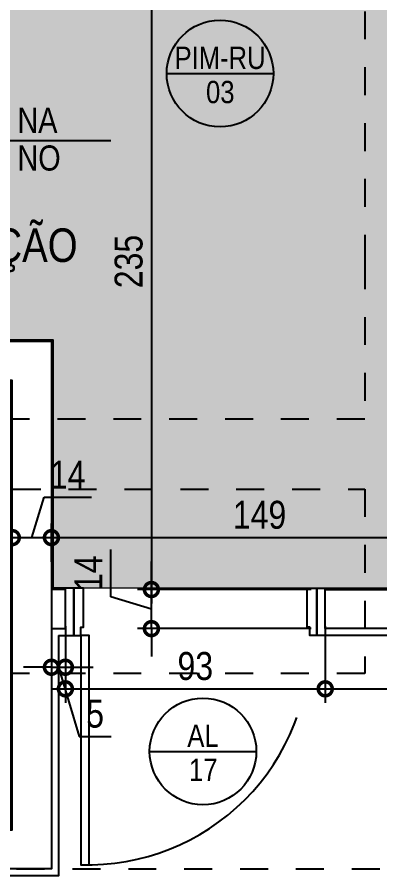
# Model space of a CAD drawing. Header units: metres. Extents: x -41 to 570, y -54 to 184.
# Drawn here: x 7.046 to 8.344, y -9.455 to -6.381 of the extents above; entities that cross this region are included whole.
import ezdxf
from ezdxf.enums import TextEntityAlignment as Align

# ---------------------------------------------------------------- set-up
doc = ezdxf.new("R2010")
doc.units = ezdxf.units.M
doc.linetypes.add('DASHEDX2', pattern=[1.5, 1, -0.5])
doc.linetypes.add('PUC$0$DASHEDX2', pattern=[1.5, 1, -0.5])
for name, color, linetype in [('1', 232, 'DASHEDX2'), ('ARQ-DIM', 2, 'Continuous'), ('ARQ-SIM', 1, 'Continuous'), ('ARQ-TXT', 2, 'Continuous'), ('PUC$0$ARQ-ALV ACAB', 4, 'Continuous'), ('PUC$0$ARQ-ALV OSSO', 5, 'Continuous'), ('PUC$0$ARQ-CAX @ 1', 1, 'Continuous'), ('PUC$0$ARQ-PRJ', 7, 'PUC$0$DASHEDX2')]:
    doc.layers.add(name, color=color, linetype=linetype)
doc.layers.add('PUC$0$ARQ-FORRO', color=9, linetype='Continuous', lineweight=5)
doc.styles.add('Adesa', font='ARIALN.TTF')
doc.dimstyles.new('ADESA 1-0050', dxfattribs={"dimtxt": 0.1, "dimasz": 0.1, "dimexe": 0.05, "dimexo": 0.05, "dimgap": 0.03, "dimtad": 1, "dimdec": 1, "dimlfac": 100, "dimzin": 12, "dimtxsty": 'Adesa', "dimblk": 'DOTSMALL', "dimcen": 1, "dimdle": 0.05, "dimclrd": 1, "dimclre": 1, "dimclrt": 256, "dimazin": 3, "dimtm": 1e-09, "dimtfac": 1, "dimtdec": 1, "dimtmove": 1, "dimatfit": 0, "dimldrblk": 'DOTSMALL', "dimfxl": 0.8, "dimtvp": 2, "dimtolj": 1, "dimtzin": 0, "dimarcsym": 0})

# ---------------------------------------------------------------- blocks, each defined once
blk = doc.blocks.new('*U3384')
for points in [[(0, 0), (-2.542195586002317e-12, 0.8203522160979798), (-0.03000000000274228, 0.8203522160979798), (-0.03000000000020009, 0)], [(0.02499999999940883, -2.273736754432321e-13), (3.410605131648481e-13, 0), (3.410605131648481e-13, -0.03000000000020009), (-0.009999999999877218, -0.03000000000020009), (-0.01000000000124146, -0.1700000000030215), (0.02499999999940883, -0.1700000000032489), (0.02499999999940883, -2.273736754432321e-13)], [(-0.8449999999995225, -2.82644069439553e-12), (-0.82, -2.54222360009149e-12), (-0.82, -0.03000000000274231), (-0.8099999999997817, -0.03000000000274231), (-0.8100000000001227, -0.1699999993341008), (-0.8450000000012278, -0.1699999993343566), (-0.8449999999995225, -2.769597275534722e-12)]]:
    blk.add_lwpolyline(points, close=True)
at = {"layer": 'PUC$0$ARQ-PRJ'}
blk.add_arc((-0.02365384615416333, 0.02419306505179709), 0.7967135627953084, 88.29867998154015, 181.7401155240541, dxfattribs=at)
blk = doc.blocks.new('PUC$0$forro area comum')
at = {"layer": 'PUC$0$ARQ-FORRO'}
h = blk.add_hatch(color=256, dxfattribs=at)
h.dxf.hatch_style = 1
h.paths.add_polyline_path([(-8.657535110478975, 6.086214867305719), (-8.653364854604582, 8.424875291478408), (-7.173419599405904, 8.424876179560615), (-7.173404592491607, 7.536210234706075), (-5.015035370437771, 7.536210234706116), (-5.019204486904091, 6.08621486730572)])
at = {"layer": 'PUC$0$ARQ-FORRO', "elevation": -4.318356323483619e-06}
blk.add_lwpolyline([(-8.657535110478975, 6.086214867305719), (-8.653364854604582, 8.424875291478408), (-7.173419599405904, 8.424876179560615), (-7.173404592491607, 7.536210234706075), (-5.015035370437771, 7.536210234706116), (-5.019204486904091, 6.08621486730572)], close=True, dxfattribs=at)
blk = doc.blocks.new('PUC')
at = {"layer": 'PUC$0$ARQ-ALV ACAB'}
for points, elevation in [([(-7.193404592491717, 8.594875876416674), (-7.193404592491807, 9.454806359011652), (-4.635041599987963, 9.454806359011684)], -4.318356323483731e-06), ([(-5.015035370437771, 7.536210234706116), (-5.115041599987965, 7.536210234706116), (-5.115041599987959, 7.68621017544237), (-5.015041579957257, 7.686211163675789), (-5.015035390468848, 9.28486432835124), (-7.023404592491612, 9.284865312085492), (-7.023404592491609, 7.686210234706216), (-5.985041599987608, 7.686210205055675), (-5.985041599988223, 7.536210205055608), (-7.173404592491607, 7.536210234706075), (-7.173404592491698, 8.424876179814037)], -4.318356323483731e-06), ([(-10.00505779039661, 8.594875465962117), (-8.118404580456737, 8.594875035226424), (-8.11840460624543, 8.424875035226446), (-8.653365994011834, 8.424875291478953), (-8.653321604023876, 6.086214655339719), (-7.63336979869464, 6.086214655339153)], -4.318356323483619e-06), ([(-7.193404592491717, 8.594875876416674), (-7.248404593351301, 8.594874913291426), (-7.24840456756287, 8.424874913288404), (-7.173404592491698, 8.424876179814037)], 4.318356323902826e-06)]:
    blk.add_lwpolyline(points, dxfattribs=dict(at, elevation=elevation))
at = {"layer": 'PUC$0$ARQ-ALV OSSO'}
for points, elevation in [([(-5.010035370437771, 7.541210234706115), (-5.110041599987965, 7.541210234706115), (-5.110041599987959, 7.681210234706093), (-5.010041599987959, 7.681211222939274), (-5.010035370437837, 9.289864325890484), (-7.028404592491609, 9.28986531454624), (-7.028404592491609, 7.681210234706178), (-5.990041599987628, 7.681210205055636), (-5.990041599988203, 7.541210205055573), (-7.168404592491608, 7.541210234706109), (-7.168404592491805, 9.4298646), (-5.010041599987959, 9.4298646)], -4.318356323483731e-06), ([(-7.168404592491656, 8.569876302872636), (-7.218404592491708, 8.56987503634696), (-7.218404568422505, 8.42987503634698), (-7.168404592491776, 8.429876302872634)], 4.318356323902826e-06)]:
    blk.add_lwpolyline(points, dxfattribs=dict(at, elevation=elevation))
blk.add_lwpolyline([(-10.03814413543046, 8.569875473515955), (-8.148404581316361, 8.569875036347698), (-8.148404605385808, 8.429875036347717), (-8.658365994012971, 8.429875293323795)], dxfattribs=at)
at = {"layer": 'PUC$0$ARQ-CAX @ 1'}
blk.add_blockref('*U3384', (-7.27340459335071, 8.594874913291655, 4.318356323902826e-06), dxfattribs=at)
at = {"layer": 'PUC$0$ARQ-FORRO'}
blk.add_blockref('PUC$0$forro area comum', (0, 0), dxfattribs=at)
blk = doc.blocks.new('TIPO COTA$0$Chamada_planta')
at = {"layer": 'ARQ-SIM'}
blk.add_line((-1.272612162904418, 0), (1.272612162904418, 0), dxfattribs=at)
blk.add_circle((0, 0), 1.272612162904418, dxfattribs=at)
at = {"layer": 'ARQ-SIM', "color": 2, "style": 'Adesa'}
for tag, p in [('NUMERO', (-3e-16, 0.2338932678049491)), ('C.D.', (-3e-16, -0.2718391078913104))]:
    blk.add_attdef(tag, text='', height=0.5, dxfattribs=at).set_placement(p, align=Align.MIDDLE_CENTER)
blk = doc.blocks.new('_DotSmall')
at = {"color": 0, "linetype": 'ByBlock', "const_width": 0.5}
blk.add_lwpolyline([(-0.0625, 0, 1), (0.0625, 0, 1)], format="xyb", close=True, dxfattribs=at)
blk = doc.blocks.new('*D1422')
at = {"layer": 'ARQ-DIM', "color": 1, "lineweight": -2, "transparency": 16777216}
for p, q in [((7.168404592491654, -8.561257847753865), (7.168404592491654, -8.758146475709982)), ((7.218404592491705, -8.56125658122819), (7.218404592491705, -8.758146475709982)), ((7.168404592491654, -8.708146475709981), (7.068404592491654, -8.708146475709981)), ((7.168404592491654, -8.708146475709981), (7.218404592491705, -8.708146475709981)), ((7.168404592491654, -8.708146475709981), (7.218404592491705, -8.708146475709981)), ((7.19340459249168, -8.708146475709981), (7.267671986761803, -8.95570445661039)), ((7.218404592491705, -8.708146475709981), (7.318404592491705, -8.708146475709981)), ((7.267671986761803, -8.95570445661039), (7.382037607498502, -8.95570445661039))]:
    blk.add_line(p, q, dxfattribs=at)
at = {"layer": 'Defpoints', "color": 0, "transparency": 16777216}
for p in [(7.168404592491654, -8.511257847753864), (7.218404592491705, -8.511256581228189), (7.218404592491705, -8.708146475709981)]:
    blk.add_point(p, dxfattribs=at)
at = {"layer": 'ARQ-DIM', "color": 1, "lineweight": -2, "transparency": 16777216, "xscale": 0.1, "yscale": 0.1, "zscale": 0.1}
blk.add_blockref('_DotSmall', (7.168404592491654, -8.708146475709981), dxfattribs=at)
at = {"layer": 'ARQ-DIM', "color": 1, "lineweight": -2, "transparency": 16777216, "xscale": 0.1, "yscale": 0.1, "zscale": 0.1, "rotation": 180}
blk.add_blockref('_DotSmall', (7.218404592491705, -8.708146475709981), dxfattribs=at)
at = {"layer": 'ARQ-DIM', "transparency": 16777216, "insert": (7.324854797130152, -8.874851796310253), "char_height": 0.1, "attachment_point": 5, "style": 'Adesa'}
blk.add_mtext('\\A1;5', dxfattribs=at)
blk = doc.blocks.new('*D1423')
at = {"layer": 'ARQ-DIM', "color": 1, "lineweight": -2, "transparency": 16777216}
for p, q in [((7.218404592491705, -8.56125658122819), (7.218404592491705, -8.835315770545254)), ((8.148404581316358, -8.561256581228928), (8.148404581316358, -8.835315770545254)), ((7.168404592491705, -8.785315770545253), (8.198404581316359, -8.785315770545253))]:
    blk.add_line(p, q, dxfattribs=at)
at = {"layer": 'Defpoints', "color": 0, "transparency": 16777216}
for p in [(7.218404592491705, -8.511256581228189), (8.148404581316358, -8.511256581228928, -4.318356323483619e-06), (8.148404581316358, -8.785315770545253)]:
    blk.add_point(p, dxfattribs=at)
at = {"layer": 'ARQ-DIM', "color": 1, "lineweight": -2, "transparency": 16777216, "xscale": 0.1, "yscale": 0.1, "zscale": 0.1, "rotation": 180}
blk.add_blockref('_DotSmall', (7.218404592491705, -8.785315770545253), dxfattribs=at)
at = {"layer": 'ARQ-DIM', "color": 1, "lineweight": -2, "transparency": 16777216, "xscale": 0.1, "yscale": 0.1, "zscale": 0.1}
blk.add_blockref('_DotSmall', (8.148404581316358, -8.785315770545253), dxfattribs=at)
at = {"layer": 'ARQ-DIM', "transparency": 16777216, "insert": (7.683404586904031, -8.704258471773084), "char_height": 0.1, "attachment_point": 5, "style": 'Adesa'}
blk.add_mtext('\\A1;93', dxfattribs=at)
blk = doc.blocks.new('*D1424')
at = {"layer": 'ARQ-DIM', "color": 1, "lineweight": -2, "transparency": 16777216}
for p, q in [((8.148404581316358, -8.561256581228928), (8.148404581316358, -8.835315770545254)), ((8.920000041899101, -8.619875474028396), (8.920000041899101, -8.835315770545254)), ((8.098404581316357, -8.785315770545253), (8.970000041899102, -8.785315770545253))]:
    blk.add_line(p, q, dxfattribs=at)
at = {"layer": 'Defpoints', "color": 0, "transparency": 16777216}
for p in [(8.148404581316358, -8.511256581228928, -4.318356323483619e-06), (8.920000041899101, -8.569875474028395), (8.920000041899101, -8.785315770545253)]:
    blk.add_point(p, dxfattribs=at)
at = {"layer": 'ARQ-DIM', "color": 1, "lineweight": -2, "transparency": 16777216, "xscale": 0.1, "yscale": 0.1, "zscale": 0.1, "rotation": 180}
blk.add_blockref('_DotSmall', (8.148404581316358, -8.785315770545253), dxfattribs=at)
at = {"layer": 'ARQ-DIM', "color": 1, "lineweight": -2, "transparency": 16777216, "xscale": 0.1, "yscale": 0.1, "zscale": 0.1}
blk.add_blockref('_DotSmall', (8.920000041899101, -8.785315770545253), dxfattribs=at)
at = {"layer": 'ARQ-DIM', "transparency": 16777216, "insert": (8.534202311607729, -8.705315770545253), "char_height": 0.1, "attachment_point": 5, "style": 'Adesa'}
blk.add_mtext('\\A1;77', dxfattribs=at)
blk = doc.blocks.new('*D1637')
at = {"layer": 'ARQ-DIM', "color": 1, "lineweight": -2, "transparency": 16777216}
for p, q in [((7.52627162061999, -6.031214655339184), (7.52627162061999, -8.47987503634775)), ((7.608414188682548, -6.081214655339184), (7.47627162061999, -6.081214655339184)), ((7.737338136242075, -8.429875036347749), (7.47627162061999, -8.429875036347749))]:
    blk.add_line(p, q, dxfattribs=at)
at = {"layer": 'Defpoints', "color": 0, "transparency": 16777216}
for p in [(7.658414188682548, -6.081214655339184, -4.318356323500168e-06), (7.52627162061999, -8.429875036347749), (7.787338136242075, -8.429875036347749, 4.318356323483619e-06)]:
    blk.add_point(p, dxfattribs=at)
at = {"layer": 'ARQ-DIM', "color": 1, "lineweight": -2, "transparency": 16777216, "xscale": 0.1, "yscale": 0.1, "zscale": 0.1}
for p, rotation in [((7.52627162061999, -6.081214655339184), 90), ((7.52627162061999, -8.429875036347749), 270)]:
    blk.add_blockref('_DotSmall', p, dxfattribs=dict(at, rotation=rotation))
at = {"layer": 'ARQ-DIM', "transparency": 16777216, "insert": (7.445214321847816, -7.255544845843468), "char_height": 0.1, "attachment_point": 5, "rotation": 90, "style": 'Adesa'}
blk.add_mtext('\\A1;235', dxfattribs=at)
blk = doc.blocks.new('*D1638')
at = {"layer": 'ARQ-DIM', "color": 1, "lineweight": -2, "transparency": 16777216}
for p, q in [((7.381066982147958, -8.456313644806114), (7.381066982147958, -8.286832062268598)), ((7.526271620619991, -8.429875036347745), (7.526271620619991, -8.329875036347746)), ((8.098404651864156, -8.429875036347745), (7.476271620619992, -8.429875036347745)), ((7.526271620619991, -8.569875036347703), (7.526271620619991, -8.429875036347745)), ((7.526271620619991, -8.569875036347703), (7.526271620619991, -8.429875036347745)), ((7.526271620619991, -8.499875036347724), (7.381066982147958, -8.456313644806114)), ((8.098404581316363, -8.569875036347703), (7.476271620619992, -8.569875036347703)), ((7.526271620619991, -8.569875036347703), (7.526271620619991, -8.669875036347703))]:
    blk.add_line(p, q, dxfattribs=at)
at = {"layer": 'Defpoints', "color": 0, "transparency": 16777216}
for p in [(7.526271620619991, -8.429875036347745), (8.148404651864157, -8.429875036347745, -4.318356323483619e-06), (8.148404581316363, -8.569875036347703, -4.318356323483619e-06)]:
    blk.add_point(p, dxfattribs=at)
at = {"layer": 'ARQ-DIM', "color": 1, "lineweight": -2, "transparency": 16777216, "xscale": 0.1, "yscale": 0.1, "zscale": 0.1}
for p, rotation in [((7.526271620619991, -8.429875036347745), 270), ((7.526271620619991, -8.569875036347703), 90)]:
    blk.add_blockref('_DotSmall', p, dxfattribs=dict(at, rotation=rotation))
at = {"layer": 'ARQ-DIM', "transparency": 16777216, "insert": (7.300862343675921, -8.371572853537357), "char_height": 0.1, "attachment_point": 5, "rotation": 90, "style": 'Adesa'}
blk.add_mtext('\\A1;14', dxfattribs=at)
blk = doc.blocks.new('*D1641')
at = {"layer": 'ARQ-DIM', "color": 1, "lineweight": -2, "transparency": 16777216}
for p, q in [((5.010038894196882, -8.321246993113544), (5.010038894196882, -8.193942079273373)), ((7.028404592491608, -8.330885365255208), (7.028404592491608, -8.193942079273373)), ((4.960038894196882, -8.243942079273374), (7.078404592491608, -8.243942079273374))]:
    blk.add_line(p, q, dxfattribs=at)
at = {"layer": 'Defpoints', "color": 0, "transparency": 16777216}
for p in [(7.028404592491608, -8.243942079273374), (5.010038894196882, -8.371246993113544, -4.318356323483731e-06), (7.028404592491608, -8.380885365255208, -4.318356323483735e-06)]:
    blk.add_point(p, dxfattribs=at)
at = {"layer": 'ARQ-DIM', "color": 1, "lineweight": -2, "transparency": 16777216, "xscale": 0.1, "yscale": 0.1, "zscale": 0.1, "rotation": 180}
blk.add_blockref('_DotSmall', (5.010038894196882, -8.243942079273374), dxfattribs=at)
at = {"layer": 'ARQ-DIM', "color": 1, "lineweight": -2, "transparency": 16777216, "xscale": 0.1, "yscale": 0.1, "zscale": 0.1}
blk.add_blockref('_DotSmall', (7.028404592491608, -8.243942079273374), dxfattribs=at)
at = {"layer": 'ARQ-DIM', "transparency": 16777216, "insert": (6.019221743344245, -8.162884780501205), "char_height": 0.1, "attachment_point": 5, "style": 'Adesa'}
blk.add_mtext('\\A1;202', dxfattribs=at)
blk = doc.blocks.new('*D1643')
at = {"layer": 'ARQ-DIM', "color": 1, "lineweight": -2, "transparency": 16777216}
for p, q in [((7.098404592491653, -8.243942079273374), (7.141965984033263, -8.098737440801342)), ((7.141965984033263, -8.098737440801342), (7.31144756657078, -8.098737440801342)), ((7.028404592491608, -8.330885365255208), (7.028404592491608, -8.193942079273373)), ((7.168404592491697, -8.330885365255192), (7.168404592491697, -8.193942079273373)), ((7.028404592491608, -8.243942079273374), (6.928404592491608, -8.243942079273374)), ((7.028404592491608, -8.243942079273374), (7.168404592491697, -8.243942079273374)), ((7.028404592491608, -8.243942079273374), (7.168404592491697, -8.243942079273374)), ((7.168404592491697, -8.243942079273374), (7.268404592491697, -8.243942079273374))]:
    blk.add_line(p, q, dxfattribs=at)
at = {"layer": 'Defpoints', "color": 0, "transparency": 16777216}
for p in [(7.168404592491697, -8.243942079273374), (7.028404592491608, -8.380885365255208, -4.318356323483735e-06), (7.168404592491697, -8.380885365255192, -4.318356323483731e-06)]:
    blk.add_point(p, dxfattribs=at)
at = {"layer": 'ARQ-DIM', "color": 1, "lineweight": -2, "transparency": 16777216, "xscale": 0.1, "yscale": 0.1, "zscale": 0.1}
blk.add_blockref('_DotSmall', (7.028404592491608, -8.243942079273374), dxfattribs=at)
at = {"layer": 'ARQ-DIM', "color": 1, "lineweight": -2, "transparency": 16777216, "xscale": 0.1, "yscale": 0.1, "zscale": 0.1, "rotation": 180}
blk.add_blockref('_DotSmall', (7.168404592491697, -8.243942079273374), dxfattribs=at)
at = {"layer": 'ARQ-DIM', "transparency": 16777216, "insert": (7.226706775302022, -8.01853280232931), "char_height": 0.1, "attachment_point": 5, "style": 'Adesa'}
blk.add_mtext('\\A1;14', dxfattribs=at)
blk = doc.blocks.new('*D1650')
at = {"layer": 'ARQ-DIM', "color": 1, "lineweight": -2, "transparency": 16777216}
for p, q in [((7.168404592491697, -8.330885365255192), (7.168404592491697, -8.193942079273377)), ((8.658365994011831, -8.321256708465139), (8.658365994011831, -8.193942079273377)), ((7.118404592491697, -8.243942079273378), (8.708365994011832, -8.243942079273378))]:
    blk.add_line(p, q, dxfattribs=at)
at = {"layer": 'Defpoints', "color": 0, "transparency": 16777216}
for p in [(8.658365994011831, -8.243942079273378), (7.168404592491697, -8.380885365255192, -4.318356323483731e-06), (8.658365994011831, -8.37125670846514, -4.318356323483674e-06)]:
    blk.add_point(p, dxfattribs=at)
at = {"layer": 'ARQ-DIM', "color": 1, "lineweight": -2, "transparency": 16777216, "xscale": 0.1, "yscale": 0.1, "zscale": 0.1, "rotation": 180}
blk.add_blockref('_DotSmall', (7.168404592491697, -8.243942079273378), dxfattribs=at)
at = {"layer": 'ARQ-DIM', "color": 1, "lineweight": -2, "transparency": 16777216, "xscale": 0.1, "yscale": 0.1, "zscale": 0.1}
blk.add_blockref('_DotSmall', (8.658365994011831, -8.243942079273378), dxfattribs=at)
at = {"layer": 'ARQ-DIM', "transparency": 16777216, "insert": (7.913385293251764, -8.162884780501209), "char_height": 0.1, "attachment_point": 5, "style": 'Adesa'}
blk.add_mtext('\\A1;149', dxfattribs=at)
blk = doc.blocks.new('NipAcOs')
at = {"layer": 'ARQ-SIM'}
h = blk.add_hatch(color=256, dxfattribs=at)
h.dxf.hatch_style = 1
h.paths.add_polyline_path([(0, 0.1499999999999773, 0.4142135623730951), (-0.1499999999999773, 0), (0, 0)])
h.paths.add_polyline_path([(0.1499999999999773, 0), (0, 0), (0, -0.1499999999999773, 0.4142135623730951)])
for p, q in [((0, -0.25), (0, 0.25)), ((-0.25, 0), (0.1499999999999773, 0)), ((0.1499999999999773, 0), (1.583441196697537, 0))]:
    blk.add_line(p, q, dxfattribs=at)
blk.add_circle((0, 0), 0.15, dxfattribs=at)
at = {"style": 'Adesa'}
for p in [(0.2040091630106531, 0.0600000000000023), (0.2040091630106531, -0.2400000000000091)]:
    blk.add_attdef('000,00', p, '', height=0.2, dxfattribs=at)
blk = doc.blocks.new('est-lo-08-6sa-r00')
at = {"layer": '1'}
for p, q in [((948.3827900000001, -119.971627), (1044.453442, -350.1554159999999)), ((1044.453442, -350.1554159999999), (1066.243774, -402.3647069999998)), ((1066.243774, -402.3647069999998), (857.6808430000006, -489.4115779999997)), ((867.3099420000002, -512.4827689999998), (1075.872566, -425.4360269999997)), ((1075.872566, -425.4360269999997), (1101.292911, -486.3427730000001)), ((1101.292911, -486.3427730000001), (892.7302890000001, -573.3895149999996))]:
    blk.add_line(p, q, dxfattribs=at)
blk.add_lwpolyline([(902.500775, -645.1623409999999), (1143.363021, -544.6348649999998)], dxfattribs=at)

msp = doc.modelspace()

# ---------------------------------------------------------------- block references
at = {"rotation": 180}
msp.add_blockref('PUC', (0, 0), dxfattribs=at)
at = {"linetype": 'Continuous', "xscale": 0.01, "yscale": 0.01, "zscale": 0.01, "rotation": 337.346050855639}
msp.add_blockref('est-lo-08-6sa-r00', (0, 0), dxfattribs=at)
at = {"layer": 'ARQ-SIM'}
ref = msp.add_blockref('TIPO COTA$0$Chamada_planta', (7.77198912049692, -6.582603413259276, -4.31835632350037e-06), dxfattribs=dict(at, xscale=0.15, yscale=0.15, zscale=0.15))
ref.add_attrib('NUMERO', 'PIM-RU', dxfattribs={"color": 2, "height": 0.08, "style": 'Adesa'}).set_placement((7.77198912049692, -6.526288474052818, -4.31835632350037e-06), align=Align.MIDDLE_CENTER)
ref.add_attrib('C.D.', '03', dxfattribs={"color": 2, "height": 0.08, "style": 'Adesa'}).set_placement((7.772807674385428, -6.648698410097891, -4.31835632350037e-06), align=Align.MIDDLE_CENTER)
ref = msp.add_blockref('NipAcOs', (6.668357684801435, -6.821937533530935), dxfattribs=dict(at, xscale=0.45, yscale=0.45, zscale=0.45))
ref.add_attrib('000,00', '34,34 NO', (6.760161808156795, -6.929937533530939), dxfattribs={"layer": '0', "color": 2, "height": 0.09, "style": 'Adesa'})
ref.add_attrib('000,00', '34,38 NA', (6.760161808156795, -6.794937533530948), dxfattribs={"layer": '0', "color": 2, "height": 0.09, "style": 'Adesa'})
ref = msp.add_blockref('TIPO COTA$0$Chamada_planta', (7.710889899288759, -9.009487068107319), dxfattribs=dict(at, xscale=0.15, yscale=0.15, zscale=0.15))
ref.add_attrib('NUMERO', 'AL', dxfattribs={"color": 2, "height": 0.08, "style": 'Adesa'}).set_placement((7.710889899288759, -8.95317212890086), align=Align.MIDDLE_CENTER)
ref.add_attrib('C.D.', '17', dxfattribs={"color": 2, "height": 0.08, "style": 'Adesa'}).set_placement((7.711708453177266, -9.075582064945934), align=Align.MIDDLE_CENTER)

# ---------------------------------------------------------------- texts
at = {"layer": 'ARQ-TXT', "style": 'Adesa'}
msp.add_text('CIRCULAÇÃO', height=0.12, dxfattribs=at).set_placement((6.811731089112186, -7.199021711712645, -4.318356323502826e-06), align=Align.MIDDLE)

# ---------------------------------------------------------------- dimensions: what is measured, and where the dimension line sits
at = {"layer": 'ARQ-DIM'}
dim = msp.add_linear_dim(base=(7.52627162061999, -8.429875036347749), p1=(7.658414188682545, -6.08121465533918, -4.318356323500168e-06), p2=(7.787338136242071, -8.429875036347745, 4.318356323483619e-06), angle=89.99999999999999, dimstyle='ADESA 1-0050', override={"dimdec": 0}, dxfattribs=at)
dim.commit()
dim.dimension.update_dxf_attribs({"geometry": '*D1637', "text_midpoint": (7.445214321847816, -7.255544845843468)})
for base, p1, p2, picture, middle in [((7.168404592491697, -8.243942079273374), (7.028404592491608, -8.380885365255208, -4.318356323483735e-06), (7.168404592491697, -8.380885365255192, -4.318356323483731e-06), '*D1643', (7.171965984033263, -8.01853280232931)), ((8.658365994011831, -8.243942079273378), (7.168404592491697, -8.380885365255192, -4.318356323483731e-06), (8.658365994011831, -8.37125670846514, -4.318356323483674e-06), '*D1650', (7.913385293251764, -8.162884780501209)), ((7.218404592491705, -8.708146475709981), (7.168404592491654, -8.511257847753864), (7.218404592491705, -8.511256581228189), '*D1422', (7.297671986761803, -8.874851796310253)), ((8.148404581316358, -8.785315770545253), (7.218404592491705, -8.511256581228189), (8.148404581316358, -8.511256581228928, -4.318356323483619e-06), '*D1423', (7.683404586904031, -8.704258471773084))]:
    dim = msp.add_linear_dim(base=base, p1=p1, p2=p2, dimstyle='ADESA 1-0050', dxfattribs=at)
    dim.commit()
    dim.dimension.update_dxf_attribs({"geometry": picture, "text_midpoint": middle})
for base, p1, p2, picture, middle in [((7.028404592491608, -8.243942079273374), (5.010038894196882, -8.371246993113544, -4.318356323483731e-06), (7.028404592491608, -8.380885365255208, -4.318356323483735e-06), '*D1641', (6.019221743344245, -8.162884780501205)), ((8.920000041899101, -8.785315770545253), (8.148404581316358, -8.511256581228928, -4.318356323483619e-06), (8.920000041899101, -8.569875474028395), '*D1424', (8.534202311607729, -8.705315770545253))]:
    dim = msp.add_linear_dim(base=base, p1=p1, p2=p2, dimstyle='ADESA 1-0050', override={"dimdec": 0}, dxfattribs=at)
    dim.commit()
    dim.dimension.update_dxf_attribs({"geometry": picture, "text_midpoint": middle})
dim = msp.add_linear_dim(base=(7.526271620619991, -8.429875036347745, 4.318356323483619e-06), p1=(8.14840458131636, -8.5698750363477), p2=(8.148404651864153, -8.429875036347742), angle=89.99999999999999, dimstyle='ADESA 1-0050', dxfattribs=at)
dim.commit()
dim.dimension.update_dxf_attribs({"geometry": '*D1638', "text_midpoint": (7.300862343675921, -8.426313644806115, 4.318356323483619e-06)})

doc.saveas('drawing.dxf')
